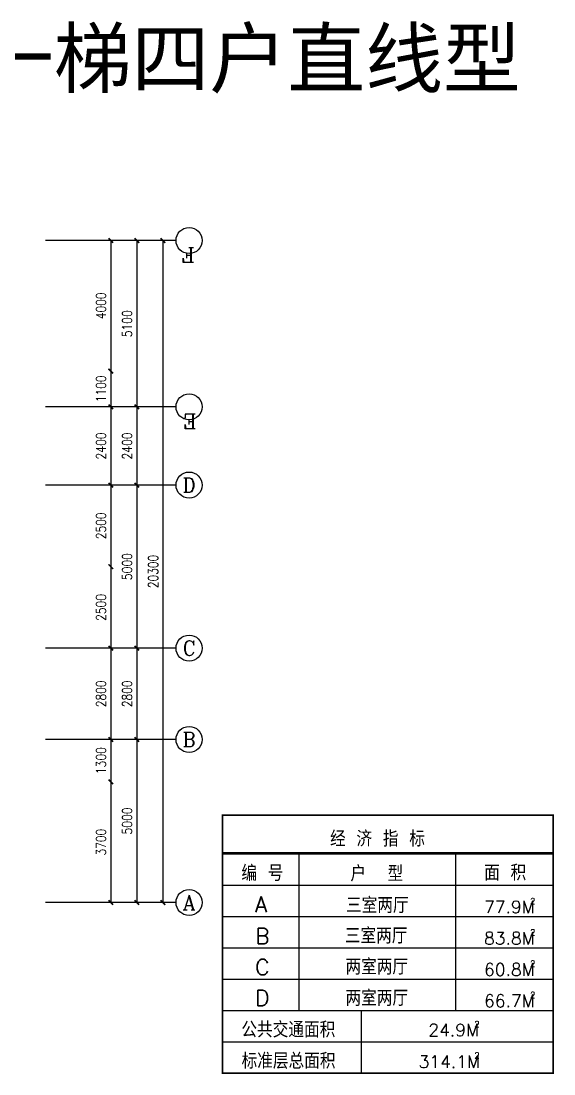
# Model space of a CAD drawing. Header units: millimetres. Extents: x 1431 to 43623, y 824 to 33132.
# Drawn here: x 27284 to 43623, y 844 to 33132 of the extents above; entities that cross this region are included whole.
import ezdxf
from ezdxf.enums import TextEntityAlignment as Align

# ---------------------------------------------------------------- set-up
doc = ezdxf.new("R2010")
doc.units = ezdxf.units.MM
for name, color, linetype in [('AXIS', 3, 'Continuous'), ('AXIS_TEXT', 7, 'Continuous'), ('DO', 1, 'Continuous'), ('MC', 4, 'Continuous')]:
    doc.layers.add(name, color=color, linetype=linetype)
doc.styles.add('COMPLEX', font='COMPLEX')
doc.styles.add('DIM_FONT', font='SIMPLEX.shx', dxfattribs={"width": 0.8})
doc.styles.add('HZTXT', font='SIMPLEX', dxfattribs={"bigfont": 'HZTXT'})
doc.styles.add('ST', font='SimSun.ttf', dxfattribs={"width": 0.8})
doc.dimstyles.new('AXIS', dxfattribs={"dimtxt": 300, "dimasz": 1, "dimexe": 250, "dimexo": 300, "dimgap": 150, "dimtad": 1, "dimdec": 0, "dimdsep": 46, "dimtxsty": 'DIM_FONT', "dimblk": '_DIMX', "dimblk1": 'ARCHTICK', "dimblk2": 'ARCHTICK', "dimcen": 0.1, "dimse1": 1, "dimse2": 1, "dimclrt": 7, "dimadec": 0, "dimazin": 0, "dimtfac": 1, "dimtdec": 0, "dimtix": 1, "dimtmove": 2, "dimatfit": 3, "dimldrblk": '_DIMX', "dimfxl": 1, "dimtolj": 1, "dimtzin": 0, "dimarcsym": 0})

# ---------------------------------------------------------------- blocks, each defined once
blk = doc.blocks.new('_DIMX')
at = {"const_width": 50}
blk.add_lwpolyline([(-70, -70), (70, 70)], dxfattribs=at)
blk = doc.blocks.new('*D113')
at = {"layer": 'AXIS', "color": 0, "lineweight": -2, "transparency": 16777216}
blk.add_line((30035, 18900), (30035, 16402), dxfattribs=at)
at = {"layer": 'DEFPOINTS', "color": 0, "transparency": 16777216}
for p in [(27434, 18901), (27434, 16401), (30035, 16401)]:
    blk.add_point(p, dxfattribs=at)
at = {"layer": 'AXIS', "color": 0, "lineweight": -2, "transparency": 16777216}
for p, rotation in [((30035, 18901), 90), ((30035, 16401), 270)]:
    blk.add_blockref('_DIMX', p, dxfattribs=dict(at, rotation=rotation))
at = {"layer": 'AXIS', "color": 7, "transparency": 16777216, "insert": (29735, 17651), "char_height": 300, "attachment_point": 5, "rotation": 90, "style": 'DIM_FONT'}
blk.add_mtext('\\A1;2500', dxfattribs=at)
blk = doc.blocks.new('_ARCHTICK')
at = {"color": 0, "linetype": 'ByBlock', "const_width": 0.15}
blk.add_lwpolyline([(-0.5, -0.5), (0.5, 0.5)], dxfattribs=at)
blk = doc.blocks.new('*D114')
at = {"layer": 'AXIS', "color": 0, "lineweight": -2, "transparency": 16777216}
blk.add_line((30035, 11100), (30035, 9802), dxfattribs=at)
at = {"layer": 'DEFPOINTS', "color": 0, "transparency": 16777216}
for p in [(27434, 11101), (27434, 9801), (30035, 9801)]:
    blk.add_point(p, dxfattribs=at)
at = {"layer": 'AXIS', "color": 0, "lineweight": -2, "transparency": 16777216}
for p, rotation in [((30035, 11101), 90), ((30035, 9801), 270)]:
    blk.add_blockref('_DIMX', p, dxfattribs=dict(at, rotation=rotation))
at = {"layer": 'AXIS', "color": 7, "transparency": 16777216, "insert": (29735, 10451), "char_height": 300, "attachment_point": 5, "rotation": 90, "style": 'DIM_FONT'}
blk.add_mtext('\\A1;1300', dxfattribs=at)
blk = doc.blocks.new('*D115')
at = {"layer": 'AXIS', "color": 0, "lineweight": -2, "transparency": 16777216}
blk.add_line((30035, 21300), (30035, 18902), dxfattribs=at)
at = {"layer": 'DEFPOINTS', "color": 0, "transparency": 16777216}
for p in [(27434, 21301), (27434, 18901), (30035, 18901)]:
    blk.add_point(p, dxfattribs=at)
at = {"layer": 'AXIS', "color": 0, "lineweight": -2, "transparency": 16777216}
for p, rotation in [((30035, 21301), 90), ((30035, 18901), 270)]:
    blk.add_blockref('_DIMX', p, dxfattribs=dict(at, rotation=rotation))
at = {"layer": 'AXIS', "color": 7, "transparency": 16777216, "insert": (29735, 20101), "char_height": 300, "attachment_point": 5, "rotation": 90, "style": 'DIM_FONT'}
blk.add_mtext('\\A1;2400', dxfattribs=at)
blk = doc.blocks.new('*D116')
at = {"layer": 'AXIS', "color": 0, "lineweight": -2, "transparency": 16777216}
blk.add_line((30035, 22400), (30035, 21302), dxfattribs=at)
at = {"layer": 'DEFPOINTS', "color": 0, "transparency": 16777216}
for p in [(27434, 22401), (27434, 21301), (30035, 21301)]:
    blk.add_point(p, dxfattribs=at)
at = {"layer": 'AXIS', "color": 0, "lineweight": -2, "transparency": 16777216}
for p, rotation in [((30035, 22401), 90), ((30035, 21301), 270)]:
    blk.add_blockref('_DIMX', p, dxfattribs=dict(at, rotation=rotation))
at = {"layer": 'AXIS', "color": 7, "transparency": 16777216, "insert": (29735, 21851), "char_height": 300, "attachment_point": 5, "rotation": 90, "style": 'DIM_FONT'}
blk.add_mtext('\\A1;1100', dxfattribs=at)
blk = doc.blocks.new('*D117')
at = {"layer": 'AXIS', "color": 0, "lineweight": -2, "transparency": 16777216}
blk.add_line((30035, 26400), (30035, 22402), dxfattribs=at)
at = {"layer": 'DEFPOINTS', "color": 0, "transparency": 16777216}
for p in [(27434, 26401), (27434, 22401), (30035, 22401)]:
    blk.add_point(p, dxfattribs=at)
at = {"layer": 'AXIS', "color": 0, "lineweight": -2, "transparency": 16777216}
for p, rotation in [((30035, 26401), 90), ((30035, 22401), 270)]:
    blk.add_blockref('_DIMX', p, dxfattribs=dict(at, rotation=rotation))
at = {"layer": 'AXIS', "color": 7, "transparency": 16777216, "insert": (29735, 24401), "char_height": 300, "attachment_point": 5, "rotation": 90, "style": 'DIM_FONT'}
blk.add_mtext('\\A1;4000', dxfattribs=at)
blk = doc.blocks.new('*D118')
at = {"layer": 'AXIS', "color": 0, "lineweight": -2, "transparency": 16777216}
blk.add_line((30035, 9800), (30035, 6102), dxfattribs=at)
at = {"layer": 'DEFPOINTS', "color": 0, "transparency": 16777216}
for p in [(27434, 9801), (27434, 6101), (30035, 6101)]:
    blk.add_point(p, dxfattribs=at)
at = {"layer": 'AXIS', "color": 0, "lineweight": -2, "transparency": 16777216}
for p, rotation in [((30035, 9801), 90), ((30035, 6101), 270)]:
    blk.add_blockref('_DIMX', p, dxfattribs=dict(at, rotation=rotation))
at = {"layer": 'AXIS', "color": 7, "transparency": 16777216, "insert": (29735, 7951), "char_height": 300, "attachment_point": 5, "rotation": 90, "style": 'DIM_FONT'}
blk.add_mtext('\\A1;3700', dxfattribs=at)
blk = doc.blocks.new('*D119')
at = {"layer": 'AXIS', "color": 0, "lineweight": -2, "transparency": 16777216}
blk.add_line((30035, 13900), (30035, 11102), dxfattribs=at)
at = {"layer": 'DEFPOINTS', "color": 0, "transparency": 16777216}
for p in [(27434, 13901), (27434, 11101), (30035, 11101)]:
    blk.add_point(p, dxfattribs=at)
at = {"layer": 'AXIS', "color": 0, "lineweight": -2, "transparency": 16777216}
for p, rotation in [((30035, 13901), 90), ((30035, 11101), 270)]:
    blk.add_blockref('_DIMX', p, dxfattribs=dict(at, rotation=rotation))
at = {"layer": 'AXIS', "color": 7, "transparency": 16777216, "insert": (29735, 12501), "char_height": 300, "attachment_point": 5, "rotation": 90, "style": 'DIM_FONT'}
blk.add_mtext('\\A1;2800', dxfattribs=at)
blk = doc.blocks.new('*D120')
at = {"layer": 'AXIS', "color": 0, "lineweight": -2, "transparency": 16777216}
blk.add_line((30035, 16400), (30035, 13902), dxfattribs=at)
at = {"layer": 'DEFPOINTS', "color": 0, "transparency": 16777216}
for p in [(27434, 16401), (27434, 13901), (30035, 13901)]:
    blk.add_point(p, dxfattribs=at)
at = {"layer": 'AXIS', "color": 0, "lineweight": -2, "transparency": 16777216}
for p, rotation in [((30035, 16401), 90), ((30035, 13901), 270)]:
    blk.add_blockref('_DIMX', p, dxfattribs=dict(at, rotation=rotation))
at = {"layer": 'AXIS', "color": 7, "transparency": 16777216, "insert": (29735, 15151), "char_height": 300, "attachment_point": 5, "rotation": 90, "style": 'DIM_FONT'}
blk.add_mtext('\\A1;2500', dxfattribs=at)
blk = doc.blocks.new('*D142')
at = {"layer": 'AXIS', "color": 0, "lineweight": -2, "transparency": 16777216}
blk.add_line((31635, 26400), (31635, 6102), dxfattribs=at)
at = {"layer": 'DEFPOINTS', "color": 0, "transparency": 16777216}
for p in [(28035, 26401), (28035, 6101), (31635, 6101)]:
    blk.add_point(p, dxfattribs=at)
at = {"layer": 'AXIS', "color": 0, "lineweight": -2, "transparency": 16777216}
for p, rotation in [((31635, 26401), 90), ((31635, 6101), 270)]:
    blk.add_blockref('_DIMX', p, dxfattribs=dict(at, rotation=rotation))
at = {"layer": 'AXIS', "color": 7, "transparency": 16777216, "insert": (31335, 16251), "char_height": 300, "attachment_point": 5, "rotation": 90, "style": 'DIM_FONT'}
blk.add_mtext('\\A1;20300', dxfattribs=at)
blk = doc.blocks.new('*D143')
at = {"layer": 'AXIS', "color": 0, "lineweight": -2, "transparency": 16777216}
blk.add_line((30835, 18900), (30835, 13902), dxfattribs=at)
at = {"layer": 'DEFPOINTS', "color": 0, "transparency": 16777216}
for p in [(28035, 18901), (28035, 13901), (30835, 13901)]:
    blk.add_point(p, dxfattribs=at)
at = {"layer": 'AXIS', "color": 0, "lineweight": -2, "transparency": 16777216}
for p, rotation in [((30835, 18901), 90), ((30835, 13901), 270)]:
    blk.add_blockref('_DIMX', p, dxfattribs=dict(at, rotation=rotation))
at = {"layer": 'AXIS', "color": 7, "transparency": 16777216, "insert": (30535, 16401), "char_height": 300, "attachment_point": 5, "rotation": 90, "style": 'DIM_FONT'}
blk.add_mtext('\\A1;5000', dxfattribs=at)
blk = doc.blocks.new('*D144')
at = {"layer": 'AXIS', "color": 0, "lineweight": -2, "transparency": 16777216}
blk.add_line((30835, 11100), (30835, 6102), dxfattribs=at)
at = {"layer": 'DEFPOINTS', "color": 0, "transparency": 16777216}
for p in [(28035, 11101), (28035, 6101), (30835, 6101)]:
    blk.add_point(p, dxfattribs=at)
at = {"layer": 'AXIS', "color": 0, "lineweight": -2, "transparency": 16777216}
for p, rotation in [((30835, 11101), 90), ((30835, 6101), 270)]:
    blk.add_blockref('_DIMX', p, dxfattribs=dict(at, rotation=rotation))
at = {"layer": 'AXIS', "color": 7, "transparency": 16777216, "insert": (30535, 8601), "char_height": 300, "attachment_point": 5, "rotation": 90, "style": 'DIM_FONT'}
blk.add_mtext('\\A1;5000', dxfattribs=at)
blk = doc.blocks.new('_AXISO')
blk.add_circle((0, 0), 0.5)
at = {"layer": 'AXIS_TEXT', "style": 'COMPLEX', "width": 1.041667}
blk.add_attdef('A', text='', height=0.56, dxfattribs=at).set_placement((-0.25, -0.28), (0.25, -0.28), align=Align.FIT)
blk = doc.blocks.new('*D145')
at = {"layer": 'AXIS', "color": 0, "lineweight": -2, "transparency": 16777216}
blk.add_line((30835, 13900), (30835, 11102), dxfattribs=at)
at = {"layer": 'DEFPOINTS', "color": 0, "transparency": 16777216}
for p in [(28234, 13901), (28234, 11101), (30835, 11101)]:
    blk.add_point(p, dxfattribs=at)
at = {"layer": 'AXIS', "color": 0, "lineweight": -2, "transparency": 16777216}
for p, rotation in [((30835, 13901), 90), ((30835, 11101), 270)]:
    blk.add_blockref('_DIMX', p, dxfattribs=dict(at, rotation=rotation))
at = {"layer": 'AXIS', "color": 7, "transparency": 16777216, "insert": (30535, 12501), "char_height": 300, "attachment_point": 5, "rotation": 90, "style": 'DIM_FONT'}
blk.add_mtext('\\A1;2800', dxfattribs=at)
blk = doc.blocks.new('*D146')
at = {"layer": 'AXIS', "color": 0, "lineweight": -2, "transparency": 16777216}
blk.add_line((30835, 26400), (30835, 21302), dxfattribs=at)
at = {"layer": 'DEFPOINTS', "color": 0, "transparency": 16777216}
for p in [(28879, 26401), (28879, 21301), (30835, 21301)]:
    blk.add_point(p, dxfattribs=at)
at = {"layer": 'AXIS', "color": 0, "lineweight": -2, "transparency": 16777216}
for p, rotation in [((30835, 26401), 90), ((30835, 21301), 270)]:
    blk.add_blockref('_DIMX', p, dxfattribs=dict(at, rotation=rotation))
at = {"layer": 'AXIS', "color": 7, "transparency": 16777216, "insert": (30535, 23851), "char_height": 300, "attachment_point": 5, "rotation": 90, "style": 'DIM_FONT'}
blk.add_mtext('\\A1;5100', dxfattribs=at)
blk = doc.blocks.new('*D147')
at = {"layer": 'AXIS', "color": 0, "lineweight": -2, "transparency": 16777216}
blk.add_line((30835, 21300), (30835, 18902), dxfattribs=at)
at = {"layer": 'DEFPOINTS', "color": 0, "transparency": 16777216}
for p in [(28035, 21301), (28035, 18901), (30835, 18901)]:
    blk.add_point(p, dxfattribs=at)
at = {"layer": 'AXIS', "color": 0, "lineweight": -2, "transparency": 16777216}
for p, rotation in [((30835, 21301), 90), ((30835, 18901), 270)]:
    blk.add_blockref('_DIMX', p, dxfattribs=dict(at, rotation=rotation))
at = {"layer": 'AXIS', "color": 7, "transparency": 16777216, "insert": (30535, 20101), "char_height": 300, "attachment_point": 5, "rotation": 90, "style": 'DIM_FONT'}
blk.add_mtext('\\A1;2400', dxfattribs=at)

msp = doc.modelspace()

# ---------------------------------------------------------------- linework, layer by layer
at = {"layer": 'AXIS'}
for p, q in [((32034.9, 26401.4), (28034.9, 26401.4)), ((32034.9, 21301.4), (28034.9, 21301.4)), ((32034.9, 18901.4), (28034.9, 18901.4)), ((32034.9, 13901.4), (28034.9, 13901.4)), ((32034.9, 11101.4), (28034.9, 11101.4)), ((32034.9, 6101.4), (28034.9, 6101.4))]:
    msp.add_line(p, q, dxfattribs=at)
for centre in [(32434.9, 26401.4), (32434.9, 21301.4), (32434.9, 11101.4), (32434.9, 6101.4)]:
    msp.add_circle(centre, 400, dxfattribs=at)
at = {"layer": 'DO'}
for p, q in [((33457.9, 8780.8), (42115.3, 8780.8)), ((33457.9, 7638.6), (43597.9, 7638.6)), ((33457.9, 7588.6), (43597.9, 7588.6)), ((35797.9, 7588.6), (35797.9, 2788.6)), ((40602.3, 7588.6), (40602.3, 2788.6)), ((33457.9, 6628.6), (43597.9, 6628.6)), ((33457.9, 5668.6), (43597.9, 5668.6)), ((33457.9, 4708.6), (43597.9, 4708.6)), ((33457.9, 3748.6), (43597.9, 3748.6)), ((33457.9, 2788.6), (43597.9, 2788.6)), ((37709.9, 2788.6), (37709.9, 868.6)), ((33457.9, 1828.6), (43597.9, 1828.6)), ((33457.9, 868.6), (43597.9, 868.6))]:
    msp.add_line(p, q, dxfattribs=at)
at = {"layer": 'DO', "const_width": 50}
msp.add_lwpolyline([(33457.9, 8780.8), (43597.9, 8780.8), (43597.9, 868.6), (33457.9, 868.6)], close=True, dxfattribs=at)

# ---------------------------------------------------------------- block references
at = {"layer": 'AXIS'}
ref = msp.add_blockref('_AXISO', (32434.9, 18901.4), dxfattribs=dict(at, xscale=800, yscale=800, zscale=800))
ref.add_attrib('A', 'D', dxfattribs={"layer": 'AXIS_TEXT', "height": 448, "style": 'COMPLEX', "width": 1.102941}).set_placement((32234.9, 18677.4), (32634.9, 18677.4), align=Align.FIT)
ref = msp.add_blockref('_AXISO', (32434.9, 13901.4), dxfattribs=dict(at, xscale=800, yscale=800, zscale=800))
ref.add_attrib('A', 'C', dxfattribs={"layer": 'AXIS_TEXT', "height": 448, "style": 'COMPLEX', "width": 1.25}).set_placement((32234.9, 13677.4), (32634.9, 13677.4), align=Align.FIT)

# ---------------------------------------------------------------- texts
at = {"style": 'ST'}
msp.add_text('一梯四户直线型', height=1750, dxfattribs=at).set_placement((25899.2, 31115.3))
at = {"layer": 'AXIS', "style": 'COMPLEX', "oblique": -180, "text_generation_flag": 6, "width": 1.171875}
for tag, p, p2 in [('F', (32210.5, 26177.4), (32610.5, 26177.4)), ('E', (32263.1, 21077.4), (32663.1, 21077.4))]:
    msp.add_attdef(tag, text='', height=448, rotation=180, dxfattribs=at).set_placement(p, p2, align=Align.FIT)
at = {"layer": 'AXIS', "style": 'COMPLEX'}
for tag, width, p, p2 in [('B', 1.102941, (32234.9, 10877.4), (32634.9, 10877.4)), ('A', 1.041667, (32234.9, 5877.4), (32634.9, 5877.4))]:
    msp.add_attdef(tag, text='', height=448, dxfattribs=dict(at, width=width)).set_placement(p, p2, align=Align.FIT)
at = {"layer": 'MC', "style": 'HZTXT'}
for s, height, p in [('经 济 指 标', 480, (36758.5, 7814.3)), ('编 号', 480, (34039.3, 6761)), ('户  型', 480, (37383.5, 6745.6)), ('面 积', 480, (41482.8, 6773.8)), ('A', 480, (34461.4, 5801)), ('三室两厅', 480, (37246.8, 5775.3)), ('77.9M', 384, (41480.6, 5771.8)), ('2', 192, (42889.7, 6046.1)), ('B', 480, (34472.4, 4830.8)), ('三室两厅', 480, (37211.1, 4841)), ('83.8M', 384, (41480.6, 4811.8)), ('2', 192, (42889.7, 5086.1)), ('C', 480, (34465.4, 3878.5)), ('两室两厅', 480, (37229.8, 3888.8)), ('60.8M', 384, (41480.6, 3851.8)), ('2', 192, (42889.7, 4126.1)), ('D', 480, (34465.4, 2936.5)), ('两室两厅', 480, (37229.8, 2928.8)), ('66.7M', 384, (41480.6, 2891.8)), ('2', 192, (42889.7, 3166.1)), ('公共交通面积', 480, (34039.3, 1961)), ('24.9M', 384, (39772.6, 1998.6)), ('2', 192, (41181.6, 2273)), ('标准层总面积', 480, (34044.9, 1001)), ('314.1M', 384, (39474.5, 1026.7)), ('2', 192, (41181.6, 1313))]:
    msp.add_text(s, height=height, dxfattribs=at).set_placement(p)

# ---------------------------------------------------------------- dimensions: what is measured, and where the dimension line sits
at = {"layer": 'AXIS'}
for p1, p2, distance, picture, middle in [((27434, 26401.4), (27434, 22401.4), 2600.9, '*D117', (29734.9, 24401.4)), ((28034.9, 26401.4), (28034.9, 6101.4), 3600, '*D142', (31334.9, 16251.4)), ((28879.2, 26401.4), (28879.2, 21301.4), 1955.7, '*D146', (30534.9, 23851.4)), ((27434, 22401.4), (27434, 21301.4), 2600.9, '*D116', (29734.9, 21851.4)), ((28034.9, 21301.4), (28034.9, 18901.4), 2800, '*D147', (30534.9, 20101.4))]:
    dim = msp.add_aligned_dim(p1=p1, p2=p2, distance=distance, dimstyle='AXIS', dxfattribs=at)
    dim.commit()
    dim.dimension.update_dxf_attribs({"geometry": picture, "text_midpoint": middle})
for base, p1, p2, picture, middle in [((30034.9, 18901.4), (27434, 21301.4), (27434, 18901.4), '*D115', (29734.9, 20101.4)), ((30034.9, 16401.4), (27434, 18901.4), (27434, 16401.4), '*D113', (29734.9, 17651.4)), ((30834.9, 13901.4), (28034.9, 18901.4), (28034.9, 13901.4), '*D143', (30534.9, 16401.4)), ((30034.9, 13901.4), (27434, 16401.4), (27434, 13901.4), '*D120', (29734.9, 15151.4)), ((30034.9, 11101.4), (27434, 13901.4), (27434, 11101.4), '*D119', (29734.9, 12501.4)), ((30834.9, 11101.4), (28234, 13901.4), (28234, 11101.4), '*D145', (30534.9, 12501.4)), ((30034.9, 9801.4), (27434, 11101.4), (27434, 9801.4), '*D114', (29734.9, 10451.4)), ((30834.9, 6101.4), (28034.9, 11101.4), (28034.9, 6101.4), '*D144', (30534.9, 8601.4)), ((30034.9, 6101.4), (27434, 9801.4), (27434, 6101.4), '*D118', (29734.9, 7951.4))]:
    dim = msp.add_linear_dim(base=base, p1=p1, p2=p2, angle=90, dimstyle='AXIS', dxfattribs=at)
    dim.commit()
    dim.dimension.update_dxf_attribs({"geometry": picture, "text_midpoint": middle})

doc.saveas('drawing.dxf')
